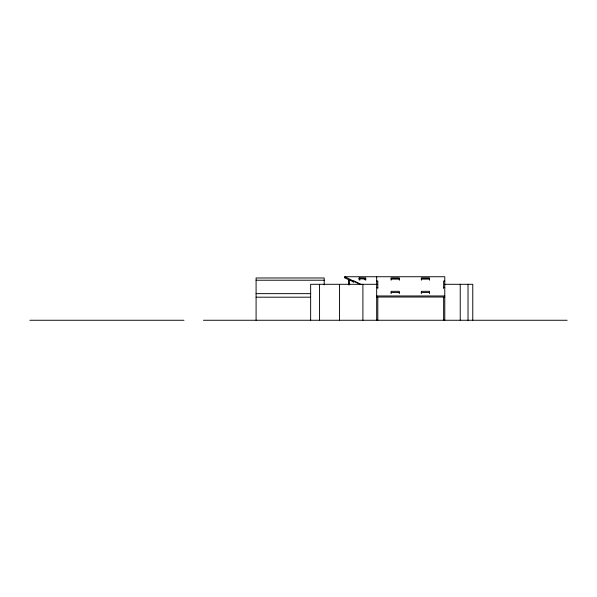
<?xml version="1.0" encoding="UTF-8"?>
<svg xmlns="http://www.w3.org/2000/svg" width="597" height="597" viewBox="0 0 597 597"><rect width="100%" height="100%" fill="white"/><g stroke="black" fill="none" stroke-linecap="round" stroke-linejoin="round"><path stroke-width="0.9" d="M444.78 320.261L444.78 276.739L344.782 276.739L344.529 277.814L353.954 282.09M353.133 282.09L353.387 281.023L354.208 281.023L361.476 284.635M364.968 278.635L359.043 278.635L365.752 279.023L364.968 278.635L364.968 279.836M391.125 278.635L399.311 278.635M421.348 278.635L429.534 278.635M391.125 279.023L399.311 279.023M421.348 279.023L429.534 279.023M349.409 279.836L348.596 279.836L348.596 284.873M256.091 280.224L324.201 280.224M348.596 280.224L349.372 280.224L349.372 284.873M376.677 281.023L377.804 281.023L377.804 288.515M444.78 281.023L443.646 281.023L443.646 288.515M377.408 284.299L310.641 284.299L310.641 320.261M444.601 284.299L472.764 284.299L472.764 320.261M376.677 287.448L377.804 287.448M443.646 287.448L444.78 287.448M391.125 292.44L399.311 292.44M421.348 292.44L429.534 292.44M256.091 293.642L310.746 293.642M376.677 295.963L444.78 295.963M376.677 297.03L444.78 297.03M256.091 297.194L310.395 297.194M29.85 320.261L183.988 320.261M203.45 320.261L567.15 320.261M344.782 276.739L360.655 284.635M468.026 284.299L468.026 320.261M460.227 284.299L460.227 320.261M443.646 297.313L443.646 320.261M429.534 280.224L429.534 277.896L421.348 277.896L421.348 280.224M429.534 293.642L429.534 291.321L421.348 291.321L421.348 293.642M399.311 280.224L399.311 277.896L391.125 277.896L391.125 280.224M399.311 293.642L399.311 291.321L391.125 291.321L391.125 293.642M377.804 297.313L377.804 320.261M376.677 276.739L376.677 320.261M365.752 280.224L365.752 277.896L359.043 277.896L359.043 279.836M362.901 284.299L362.901 320.261M359.827 277.896L359.827 280.224M339.521 284.299L339.521 320.261M324.201 284.873L324.201 277.978L256.091 277.978L256.091 320.261M319.559 284.299L319.559 320.261"/></g></svg>
